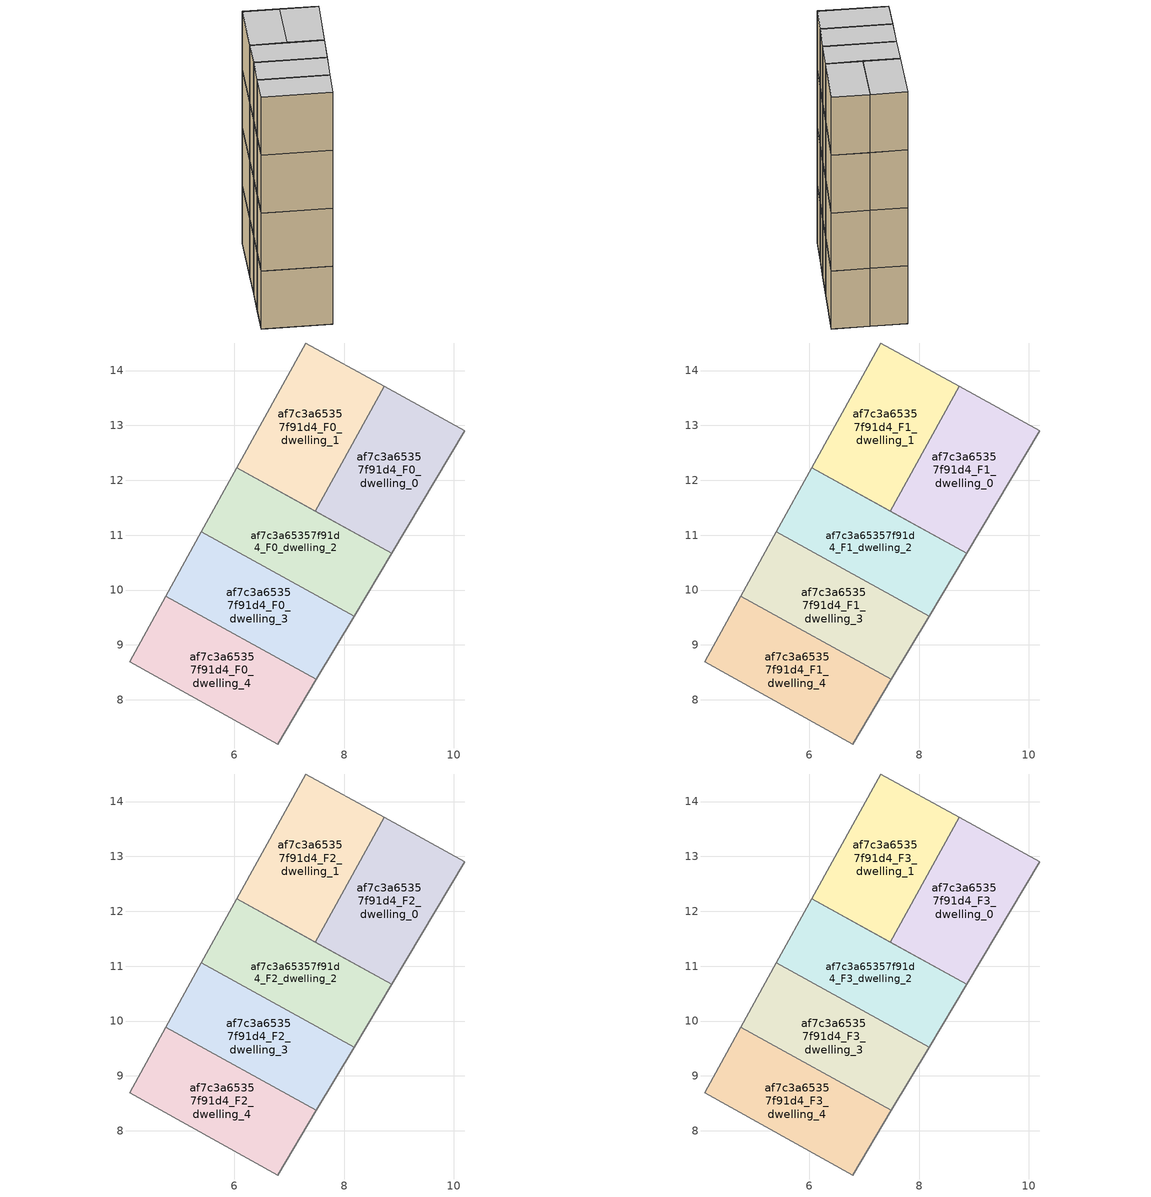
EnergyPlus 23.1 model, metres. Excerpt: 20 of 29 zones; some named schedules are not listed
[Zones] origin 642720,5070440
af7c3a65357f91d4_F0_dwelling_0
 floor ground (EU_floor_Construction): 8.87,10.67 10.2,12.9 8.73,13.71 7.47,11.44 z0
 wall adiabatic (EU_wall_Construction): 8.73,13.71 10.2,12.9 8.87,10.67 7.47,11.44 z0:3
 wall to af7c3a65357f91d4_F0_dwelling_1 (EU_wall_Construction): 7.47,11.44 8.73,13.71 z0:3
af7c3a65357f91d4_F0_dwelling_1
 floor ground (EU_floor_Construction): 7.47,11.44 8.73,13.71 7.3,14.5 6.04,12.23 z0
 wall adiabatic (EU_wall_Construction): 7.47,11.44 6.04,12.23 7.3,14.5 8.73,13.71 z0:3
af7c3a65357f91d4_F0_dwelling_2
 floor ground (EU_floor_Construction): 8.19,9.53 8.87,10.67 6.04,12.23 5.4,11.07 z0
 wall adiabatic (EU_wall_Construction): 5.4,11.07 6.04,12.23 8.87,10.67 8.19,9.53 z0:3
 wall to af7c3a65357f91d4_F0_dwelling_3 (EU_wall_Construction): 8.19,9.53 5.4,11.07 z0:3
af7c3a65357f91d4_F0_dwelling_3
 floor ground (EU_floor_Construction): 7.5,8.37 8.19,9.53 5.4,11.07 4.75,9.89 z0
 wall adiabatic (EU_wall_Construction): 8.19,9.53 7.5,8.37 / 4.75,9.89 5.4,11.07 z0:3
 wall to af7c3a65357f91d4_F0_dwelling_4 (EU_wall_Construction): 7.5,8.37 4.75,9.89 z0:3
af7c3a65357f91d4_F0_dwelling_4
 floor ground (EU_floor_Construction): 6.79,7.2 7.5,8.37 4.75,9.89 4.09,8.7 z0
 wall adiabatic (EU_wall_Construction): 7.5,8.37 6.79,7.2 4.09,8.7 4.75,9.89 z0:3
af7c3a65357f91d4_F1_dwelling_0
 floor to af7c3a65357f91d4_F0_dwelling_0 (EU_floor_Construction): 8.87,10.67 10.2,12.9 8.73,13.71 7.47,11.44 z3
 wall adiabatic (EU_wall_Construction): 8.73,13.71 10.2,12.9 8.87,10.67 7.47,11.44 z3:6
 wall to af7c3a65357f91d4_F1_dwelling_1 (EU_wall_Construction): 7.47,11.44 8.73,13.71 z3:6
af7c3a65357f91d4_F1_dwelling_1
 floor to af7c3a65357f91d4_F0_dwelling_1 (EU_floor_Construction): 7.47,11.44 8.73,13.71 7.3,14.5 6.04,12.23 z3
 wall adiabatic (EU_wall_Construction): 7.47,11.44 6.04,12.23 7.3,14.5 8.73,13.71 z3:6
af7c3a65357f91d4_F1_dwelling_2
 floor to af7c3a65357f91d4_F0_dwelling_2 (EU_floor_Construction): 8.19,9.53 8.87,10.67 6.04,12.23 5.4,11.07 z3
 wall adiabatic (EU_wall_Construction): 5.4,11.07 6.04,12.23 8.87,10.67 8.19,9.53 z3:6
 wall to af7c3a65357f91d4_F1_dwelling_3 (EU_wall_Construction): 8.19,9.53 5.4,11.07 z3:6
af7c3a65357f91d4_F1_dwelling_3
 floor to af7c3a65357f91d4_F0_dwelling_3 (EU_floor_Construction): 7.5,8.37 8.19,9.53 5.4,11.07 4.75,9.89 z3
 wall adiabatic (EU_wall_Construction): 8.19,9.53 7.5,8.37 / 4.75,9.89 5.4,11.07 z3:6
 wall to af7c3a65357f91d4_F1_dwelling_4 (EU_wall_Construction): 7.5,8.37 4.75,9.89 z3:6
af7c3a65357f91d4_F1_dwelling_4
 floor to af7c3a65357f91d4_F0_dwelling_4 (EU_floor_Construction): 6.79,7.2 7.5,8.37 4.75,9.89 4.09,8.7 z3
 wall adiabatic (EU_wall_Construction): 7.5,8.37 6.79,7.2 4.09,8.7 4.75,9.89 z3:6
af7c3a65357f91d4_F2_dwelling_0
 floor to af7c3a65357f91d4_F1_dwelling_0 (EU_floor_Construction): 8.87,10.67 10.2,12.9 8.73,13.71 7.47,11.44 z6
 wall adiabatic (EU_wall_Construction): 8.73,13.71 10.2,12.9 8.87,10.67 7.47,11.44 z6:9
 wall to af7c3a65357f91d4_F2_dwelling_1 (EU_wall_Construction): 7.47,11.44 8.73,13.71 z6:9
af7c3a65357f91d4_F2_dwelling_1
 floor to af7c3a65357f91d4_F1_dwelling_1 (EU_floor_Construction): 7.47,11.44 8.73,13.71 7.3,14.5 6.04,12.23 z6
 wall adiabatic (EU_wall_Construction): 7.47,11.44 6.04,12.23 7.3,14.5 8.73,13.71 z6:9
af7c3a65357f91d4_F2_dwelling_2
 floor to af7c3a65357f91d4_F1_dwelling_2 (EU_floor_Construction): 8.19,9.53 8.87,10.67 6.04,12.23 5.4,11.07 z6
 wall adiabatic (EU_wall_Construction): 5.4,11.07 6.04,12.23 8.87,10.67 8.19,9.53 z6:9
 wall to af7c3a65357f91d4_F2_dwelling_3 (EU_wall_Construction): 8.19,9.53 5.4,11.07 z6:9
af7c3a65357f91d4_F2_dwelling_3
 floor to af7c3a65357f91d4_F1_dwelling_3 (EU_floor_Construction): 7.5,8.37 8.19,9.53 5.4,11.07 4.75,9.89 z6
 wall adiabatic (EU_wall_Construction): 8.19,9.53 7.5,8.37 / 4.75,9.89 5.4,11.07 z6:9
 wall to af7c3a65357f91d4_F2_dwelling_4 (EU_wall_Construction): 7.5,8.37 4.75,9.89 z6:9
af7c3a65357f91d4_F2_dwelling_4
 floor to af7c3a65357f91d4_F1_dwelling_4 (EU_floor_Construction): 6.79,7.2 7.5,8.37 4.75,9.89 4.09,8.7 z6
 wall adiabatic (EU_wall_Construction): 7.5,8.37 6.79,7.2 4.09,8.7 4.75,9.89 z6:9
af7c3a65357f91d4_F3_dwelling_0
 floor to af7c3a65357f91d4_F2_dwelling_0 (EU_floor_Construction): 8.87,10.67 10.2,12.9 8.73,13.71 7.47,11.44 z9
 wall adiabatic (EU_wall_Construction): 8.73,13.71 10.2,12.9 8.87,10.67 7.47,11.44 z9:12
 wall to af7c3a65357f91d4_F3_dwelling_1 (EU_wall_Construction): 7.47,11.44 8.73,13.71 z9:12
 ceiling to af7c3a65357f91d4_F4_dwelling_0 (EU_floor_Construction): 10.2,12.9 8.87,10.67 7.47,11.44 8.73,13.71 z12
af7c3a65357f91d4_F3_dwelling_1
 floor to af7c3a65357f91d4_F2_dwelling_1 (EU_floor_Construction): 7.47,11.44 8.73,13.71 7.3,14.5 6.04,12.23 z9
 wall adiabatic (EU_wall_Construction): 7.47,11.44 6.04,12.23 7.3,14.5 8.73,13.71 z9:12
 ceiling to af7c3a65357f91d4_F4_dwelling_1 (EU_floor_Construction): 8.73,13.71 7.47,11.44 6.04,12.23 7.3,14.5 z12
af7c3a65357f91d4_F3_dwelling_2
 floor to af7c3a65357f91d4_F2_dwelling_2 (EU_floor_Construction): 8.19,9.53 8.87,10.67 6.04,12.23 5.4,11.07 z9
 wall adiabatic (EU_wall_Construction): 5.4,11.07 6.04,12.23 8.87,10.67 8.19,9.53 z9:12
 wall to af7c3a65357f91d4_F3_dwelling_3 (EU_wall_Construction): 8.19,9.53 5.4,11.07 z9:12
 ceiling to af7c3a65357f91d4_F4_dwelling_2 (EU_floor_Construction): 8.87,10.67 8.19,9.53 5.4,11.07 6.04,12.23 z12
af7c3a65357f91d4_F3_dwelling_3
 floor to af7c3a65357f91d4_F2_dwelling_3 (EU_floor_Construction): 7.5,8.37 8.19,9.53 5.4,11.07 4.75,9.89 z9
 wall adiabatic (EU_wall_Construction): 8.19,9.53 7.5,8.37 / 4.75,9.89 5.4,11.07 z9:12
 wall to af7c3a65357f91d4_F3_dwelling_4 (EU_wall_Construction): 7.5,8.37 4.75,9.89 z9:12
 ceiling to af7c3a65357f91d4_F4_dwelling_3 (EU_floor_Construction): 8.19,9.53 7.5,8.37 4.75,9.89 5.4,11.07 z12
af7c3a65357f91d4_F3_dwelling_4
 floor to af7c3a65357f91d4_F2_dwelling_4 (EU_floor_Construction): 6.79,7.2 7.5,8.37 4.75,9.89 4.09,8.7 z9
 wall adiabatic (EU_wall_Construction): 7.5,8.37 6.79,7.2 4.09,8.7 4.75,9.89 z9:12
 ceiling to af7c3a65357f91d4_F4_dwelling_4 (EU_floor_Construction): 7.5,8.37 6.79,7.2 4.09,8.7 4.75,9.89 z12
[Building]
EU S2 Campaign: North Axis=0; Terrain=City; Solar Distribution=FullExterior
[Site:Location]
Lyon-Bron: Latitude=45.75; Longitude=5; Time Zone=1; Elevation=198
[SizingPeriod:WeatherFileDays]
AnnualSizingPeriod: Begin Month=1; Begin Day of Month=1; End Month=12; End Day of Month=31; Day of Week for Start Day=Monday; Use Weather File Daylight Saving Period=No; Use Weather File Rain and Snow Indicators=No
[MATERIAL]
EU_InternalMass_Material: Roughness=MediumRough; Thickness=0.1; Conductivity=1; Density=1800; Specific Heat=900; Thermal Absorptance=0.9; Solar Absorptance=0.7; Visible Absorptance=0.7
[MATERIAL:NOMASS] Roughness=MediumRough; Thermal Absorptance=0.9; Solar Absorptance=0.7; Visible Absorptance=0.7
Name | Thermal Resistance
EU_wall_NoMass | 0.776494
EU_floor_NoMass | 0.421597
[CONSTRUCTION]
EU_wall_Construction: EU_wall_NoMass
EU_floor_Construction: EU_floor_NoMass
EU_InternalMass_Construction: EU_InternalMass_Material
[ZONE] Type=1; Multiplier=1; Ceiling Height=autocalculate; Floor Area=autocalculate; Part of Total Floor Area=Yes
Name | Volume
af7c3a65357f91d4_F0_dwelling_0; af7c3a65357f91d4_F1_dwelling_0; af7c3a65357f91d4_F2_dwelling_0; af7c3a65357f91d4_F3_dwelling_0 | 12.7485
af7c3a65357f91d4_F0_dwelling_1; af7c3a65357f91d4_F1_dwelling_1; af7c3a65357f91d4_F2_dwelling_1; af7c3a65357f91d4_F3_dwelling_1; af7c3a65357f91d4_F0_dwelling_4; af7c3a65357f91d4_F1_dwelling_4; af7c3a65357f91d4_F2_dwelling_4; af7c3a65357f91d4_F3_dwelling_4 | 12.7471
af7c3a65357f91d4_F0_dwelling_2; af7c3a65357f91d4_F1_dwelling_2; af7c3a65357f91d4_F2_dwelling_2; af7c3a65357f91d4_F3_dwelling_2 | 12.7544
af7c3a65357f91d4_F0_dwelling_3; af7c3a65357f91d4_F1_dwelling_3; af7c3a65357f91d4_F2_dwelling_3; af7c3a65357f91d4_F3_dwelling_3 | 12.7375
[INTERNALMASS] Construction=EU_InternalMass_Construction
Name | Zone or ZoneList | Surface Area
af7c3a65357f91d4_F0_dwelling_0_EU_InternalMass | af7c3a65357f91d4_F0_dwelling_0 | 4.24892
af7c3a65357f91d4_F0_dwelling_1_EU_InternalMass | af7c3a65357f91d4_F0_dwelling_1 | 4.24937
af7c3a65357f91d4_F0_dwelling_2_EU_InternalMass | af7c3a65357f91d4_F0_dwelling_2 | 4.25137
af7c3a65357f91d4_F0_dwelling_3_EU_InternalMass | af7c3a65357f91d4_F0_dwelling_3 | 4.24622
af7c3a65357f91d4_F0_dwelling_4_EU_InternalMass | af7c3a65357f91d4_F0_dwelling_4 | 4.24913
af7c3a65357f91d4_F1_dwelling_0_EU_InternalMass | af7c3a65357f91d4_F1_dwelling_0 | 4.24892
af7c3a65357f91d4_F1_dwelling_1_EU_InternalMass | af7c3a65357f91d4_F1_dwelling_1 | 4.24937
af7c3a65357f91d4_F1_dwelling_2_EU_InternalMass | af7c3a65357f91d4_F1_dwelling_2 | 4.25137
af7c3a65357f91d4_F1_dwelling_3_EU_InternalMass | af7c3a65357f91d4_F1_dwelling_3 | 4.24622
af7c3a65357f91d4_F1_dwelling_4_EU_InternalMass | af7c3a65357f91d4_F1_dwelling_4 | 4.24913
af7c3a65357f91d4_F2_dwelling_0_EU_InternalMass | af7c3a65357f91d4_F2_dwelling_0 | 4.24892
af7c3a65357f91d4_F2_dwelling_1_EU_InternalMass | af7c3a65357f91d4_F2_dwelling_1 | 4.24937
af7c3a65357f91d4_F2_dwelling_2_EU_InternalMass | af7c3a65357f91d4_F2_dwelling_2 | 4.25137
af7c3a65357f91d4_F2_dwelling_3_EU_InternalMass | af7c3a65357f91d4_F2_dwelling_3 | 4.24622
af7c3a65357f91d4_F2_dwelling_4_EU_InternalMass | af7c3a65357f91d4_F2_dwelling_4 | 4.24913
af7c3a65357f91d4_F3_dwelling_0_EU_InternalMass | af7c3a65357f91d4_F3_dwelling_0 | 4.24892
af7c3a65357f91d4_F3_dwelling_1_EU_InternalMass | af7c3a65357f91d4_F3_dwelling_1 | 4.24937
af7c3a65357f91d4_F3_dwelling_2_EU_InternalMass | af7c3a65357f91d4_F3_dwelling_2 | 4.25137
af7c3a65357f91d4_F3_dwelling_3_EU_InternalMass | af7c3a65357f91d4_F3_dwelling_3 | 4.24622
af7c3a65357f91d4_F3_dwelling_4_EU_InternalMass | af7c3a65357f91d4_F3_dwelling_4 | 4.24913
[OTHEREQUIPMENT] Fuel Type=Electricity; Design Level Calculation Method=Watts/Area; Power per Zone Floor Area=1; Fraction Latent=0; Fraction Radiant=0; Fraction Lost=0; Carbon Dioxide Generation Rate=0; EndUse Subcategory=EU_Step8_InternalGains
Name | Zone or ZoneList or Space or SpaceList | Schedule
EU_Step8_InternalGain_af7c3a65357f91d4_F0_dwelling_0_f000 | af7c3a65357f91d4_F0_dwelling_0 | EU_Step8_GainSchedule_af7c3a65357f91d4_F0_dwelling_0_f000
EU_Step8_InternalGain_af7c3a65357f91d4_F0_dwelling_1_f000 | af7c3a65357f91d4_F0_dwelling_1 | EU_Step8_GainSchedule_af7c3a65357f91d4_F0_dwelling_1_f000
EU_Step8_InternalGain_af7c3a65357f91d4_F0_dwelling_2_f000 | af7c3a65357f91d4_F0_dwelling_2 | EU_Step8_GainSchedule_af7c3a65357f91d4_F0_dwelling_2_f000
EU_Step8_InternalGain_af7c3a65357f91d4_F0_dwelling_3_f000 | af7c3a65357f91d4_F0_dwelling_3 | EU_Step8_GainSchedule_af7c3a65357f91d4_F0_dwelling_3_f000
EU_Step8_InternalGain_af7c3a65357f91d4_F0_dwelling_4_f000 | af7c3a65357f91d4_F0_dwelling_4 | EU_Step8_GainSchedule_af7c3a65357f91d4_F0_dwelling_4_f000
EU_Step8_InternalGain_af7c3a65357f91d4_F1_dwelling_0_f000 | af7c3a65357f91d4_F1_dwelling_0 | EU_Step8_GainSchedule_af7c3a65357f91d4_F1_dwelling_0_f000
EU_Step8_InternalGain_af7c3a65357f91d4_F1_dwelling_1_f000 | af7c3a65357f91d4_F1_dwelling_1 | EU_Step8_GainSchedule_af7c3a65357f91d4_F1_dwelling_1_f000
EU_Step8_InternalGain_af7c3a65357f91d4_F1_dwelling_2_f000 | af7c3a65357f91d4_F1_dwelling_2 | EU_Step8_GainSchedule_af7c3a65357f91d4_F1_dwelling_2_f000
EU_Step8_InternalGain_af7c3a65357f91d4_F1_dwelling_3_f000 | af7c3a65357f91d4_F1_dwelling_3 | EU_Step8_GainSchedule_af7c3a65357f91d4_F1_dwelling_3_f000
EU_Step8_InternalGain_af7c3a65357f91d4_F1_dwelling_4_f000 | af7c3a65357f91d4_F1_dwelling_4 | EU_Step8_GainSchedule_af7c3a65357f91d4_F1_dwelling_4_f000
EU_Step8_InternalGain_af7c3a65357f91d4_F2_dwelling_0_f000 | af7c3a65357f91d4_F2_dwelling_0 | EU_Step8_GainSchedule_af7c3a65357f91d4_F2_dwelling_0_f000
EU_Step8_InternalGain_af7c3a65357f91d4_F2_dwelling_1_f000 | af7c3a65357f91d4_F2_dwelling_1 | EU_Step8_GainSchedule_af7c3a65357f91d4_F2_dwelling_1_f000
EU_Step8_InternalGain_af7c3a65357f91d4_F2_dwelling_2_f000 | af7c3a65357f91d4_F2_dwelling_2 | EU_Step8_GainSchedule_af7c3a65357f91d4_F2_dwelling_2_f000
EU_Step8_InternalGain_af7c3a65357f91d4_F2_dwelling_3_f000 | af7c3a65357f91d4_F2_dwelling_3 | EU_Step8_GainSchedule_af7c3a65357f91d4_F2_dwelling_3_f000
EU_Step8_InternalGain_af7c3a65357f91d4_F2_dwelling_4_f000 | af7c3a65357f91d4_F2_dwelling_4 | EU_Step8_GainSchedule_af7c3a65357f91d4_F2_dwelling_4_f000
EU_Step8_InternalGain_af7c3a65357f91d4_F3_dwelling_0_f000 | af7c3a65357f91d4_F3_dwelling_0 | EU_Step8_GainSchedule_af7c3a65357f91d4_F3_dwelling_0_f000
EU_Step8_InternalGain_af7c3a65357f91d4_F3_dwelling_1_f000 | af7c3a65357f91d4_F3_dwelling_1 | EU_Step8_GainSchedule_af7c3a65357f91d4_F3_dwelling_1_f000
EU_Step8_InternalGain_af7c3a65357f91d4_F3_dwelling_2_f000 | af7c3a65357f91d4_F3_dwelling_2 | EU_Step8_GainSchedule_af7c3a65357f91d4_F3_dwelling_2_f000
EU_Step8_InternalGain_af7c3a65357f91d4_F3_dwelling_3_f000 | af7c3a65357f91d4_F3_dwelling_3 | EU_Step8_GainSchedule_af7c3a65357f91d4_F3_dwelling_3_f000
EU_Step8_InternalGain_af7c3a65357f91d4_F3_dwelling_4_f000 | af7c3a65357f91d4_F3_dwelling_4 | EU_Step8_GainSchedule_af7c3a65357f91d4_F3_dwelling_4_f000
[ZONEVENTILATION:DESIGNFLOWRATE] Schedule=EU_AlwaysOn; Design Flow Rate Calculation Method=AirChanges/Hour; Air Changes per Hour=0.693814; Ventilation Type=Natural; Fan Pressure Rise=0; Fan Total Efficiency=1; Constant Term Coefficient=1; Temperature Term Coefficient=0; Velocity Term Coefficient=0; Velocity Squared Term Coefficient=0; Minimum Indoor Temperature=-100; Maximum Indoor Temperature=100; Delta Temperature=-100; Minimum Outdoor Temperature=-100; Maximum Outdoor Temperature=100; Maximum Wind Speed=40
Name | Zone or ZoneList or Space or SpaceList
EU_ConstantAir_af7c3a65357f91d4_F0_dwelling_0 | af7c3a65357f91d4_F0_dwelling_0
EU_ConstantAir_af7c3a65357f91d4_F0_dwelling_1 | af7c3a65357f91d4_F0_dwelling_1
EU_ConstantAir_af7c3a65357f91d4_F0_dwelling_2 | af7c3a65357f91d4_F0_dwelling_2
EU_ConstantAir_af7c3a65357f91d4_F0_dwelling_3 | af7c3a65357f91d4_F0_dwelling_3
EU_ConstantAir_af7c3a65357f91d4_F0_dwelling_4 | af7c3a65357f91d4_F0_dwelling_4
EU_ConstantAir_af7c3a65357f91d4_F1_dwelling_0 | af7c3a65357f91d4_F1_dwelling_0
EU_ConstantAir_af7c3a65357f91d4_F1_dwelling_1 | af7c3a65357f91d4_F1_dwelling_1
EU_ConstantAir_af7c3a65357f91d4_F1_dwelling_2 | af7c3a65357f91d4_F1_dwelling_2
EU_ConstantAir_af7c3a65357f91d4_F1_dwelling_3 | af7c3a65357f91d4_F1_dwelling_3
EU_ConstantAir_af7c3a65357f91d4_F1_dwelling_4 | af7c3a65357f91d4_F1_dwelling_4
EU_ConstantAir_af7c3a65357f91d4_F2_dwelling_0 | af7c3a65357f91d4_F2_dwelling_0
EU_ConstantAir_af7c3a65357f91d4_F2_dwelling_1 | af7c3a65357f91d4_F2_dwelling_1
EU_ConstantAir_af7c3a65357f91d4_F2_dwelling_2 | af7c3a65357f91d4_F2_dwelling_2
EU_ConstantAir_af7c3a65357f91d4_F2_dwelling_3 | af7c3a65357f91d4_F2_dwelling_3
EU_ConstantAir_af7c3a65357f91d4_F2_dwelling_4 | af7c3a65357f91d4_F2_dwelling_4
EU_ConstantAir_af7c3a65357f91d4_F3_dwelling_0 | af7c3a65357f91d4_F3_dwelling_0
EU_ConstantAir_af7c3a65357f91d4_F3_dwelling_1 | af7c3a65357f91d4_F3_dwelling_1
EU_ConstantAir_af7c3a65357f91d4_F3_dwelling_2 | af7c3a65357f91d4_F3_dwelling_2
EU_ConstantAir_af7c3a65357f91d4_F3_dwelling_3 | af7c3a65357f91d4_F3_dwelling_3
EU_ConstantAir_af7c3a65357f91d4_F3_dwelling_4 | af7c3a65357f91d4_F3_dwelling_4
[HVACTEMPLATE:THERMOSTAT] Constant Heating Setpoint=20; Constant Cooling Setpoint=50
EU_HeatOnly_af7c3a65357f91d4_F0_dwelling_0; EU_HeatOnly_af7c3a65357f91d4_F0_dwelling_1; EU_HeatOnly_af7c3a65357f91d4_F0_dwelling_2; EU_HeatOnly_af7c3a65357f91d4_F0_dwelling_3; EU_HeatOnly_af7c3a65357f91d4_F0_dwelling_4; EU_HeatOnly_af7c3a65357f91d4_F1_dwelling_0; EU_HeatOnly_af7c3a65357f91d4_F1_dwelling_1; EU_HeatOnly_af7c3a65357f91d4_F1_dwelling_2; EU_HeatOnly_af7c3a65357f91d4_F1_dwelling_3; EU_HeatOnly_af7c3a65357f91d4_F1_dwelling_4; EU_HeatOnly_af7c3a65357f91d4_F2_dwelling_0; EU_HeatOnly_af7c3a65357f91d4_F2_dwelling_1; EU_HeatOnly_af7c3a65357f91d4_F2_dwelling_2; EU_HeatOnly_af7c3a65357f91d4_F2_dwelling_3; EU_HeatOnly_af7c3a65357f91d4_F2_dwelling_4; EU_HeatOnly_af7c3a65357f91d4_F3_dwelling_0; EU_HeatOnly_af7c3a65357f91d4_F3_dwelling_1; EU_HeatOnly_af7c3a65357f91d4_F3_dwelling_2; EU_HeatOnly_af7c3a65357f91d4_F3_dwelling_3; EU_HeatOnly_af7c3a65357f91d4_F3_dwelling_4; EU_HeatOnly_af7c3a65357f91d4_F4_dwelling_0; EU_HeatOnly_af7c3a65357f91d4_F4_dwelling_1; EU_HeatOnly_af7c3a65357f91d4_F4_dwelling_2; EU_HeatOnly_af7c3a65357f91d4_F4_dwelling_3; EU_HeatOnly_af7c3a65357f91d4_F4_dwelling_4; EU_HeatOnly_af7c3a65357f91d4_F5_dwelling_0; EU_HeatOnly_af7c3a65357f91d4_F5_dwelling_1; EU_HeatOnly_af7c3a65357f91d4_F5_dwelling_2; EU_HeatOnly_af7c3a65357f91d4_F5_dwelling_3
